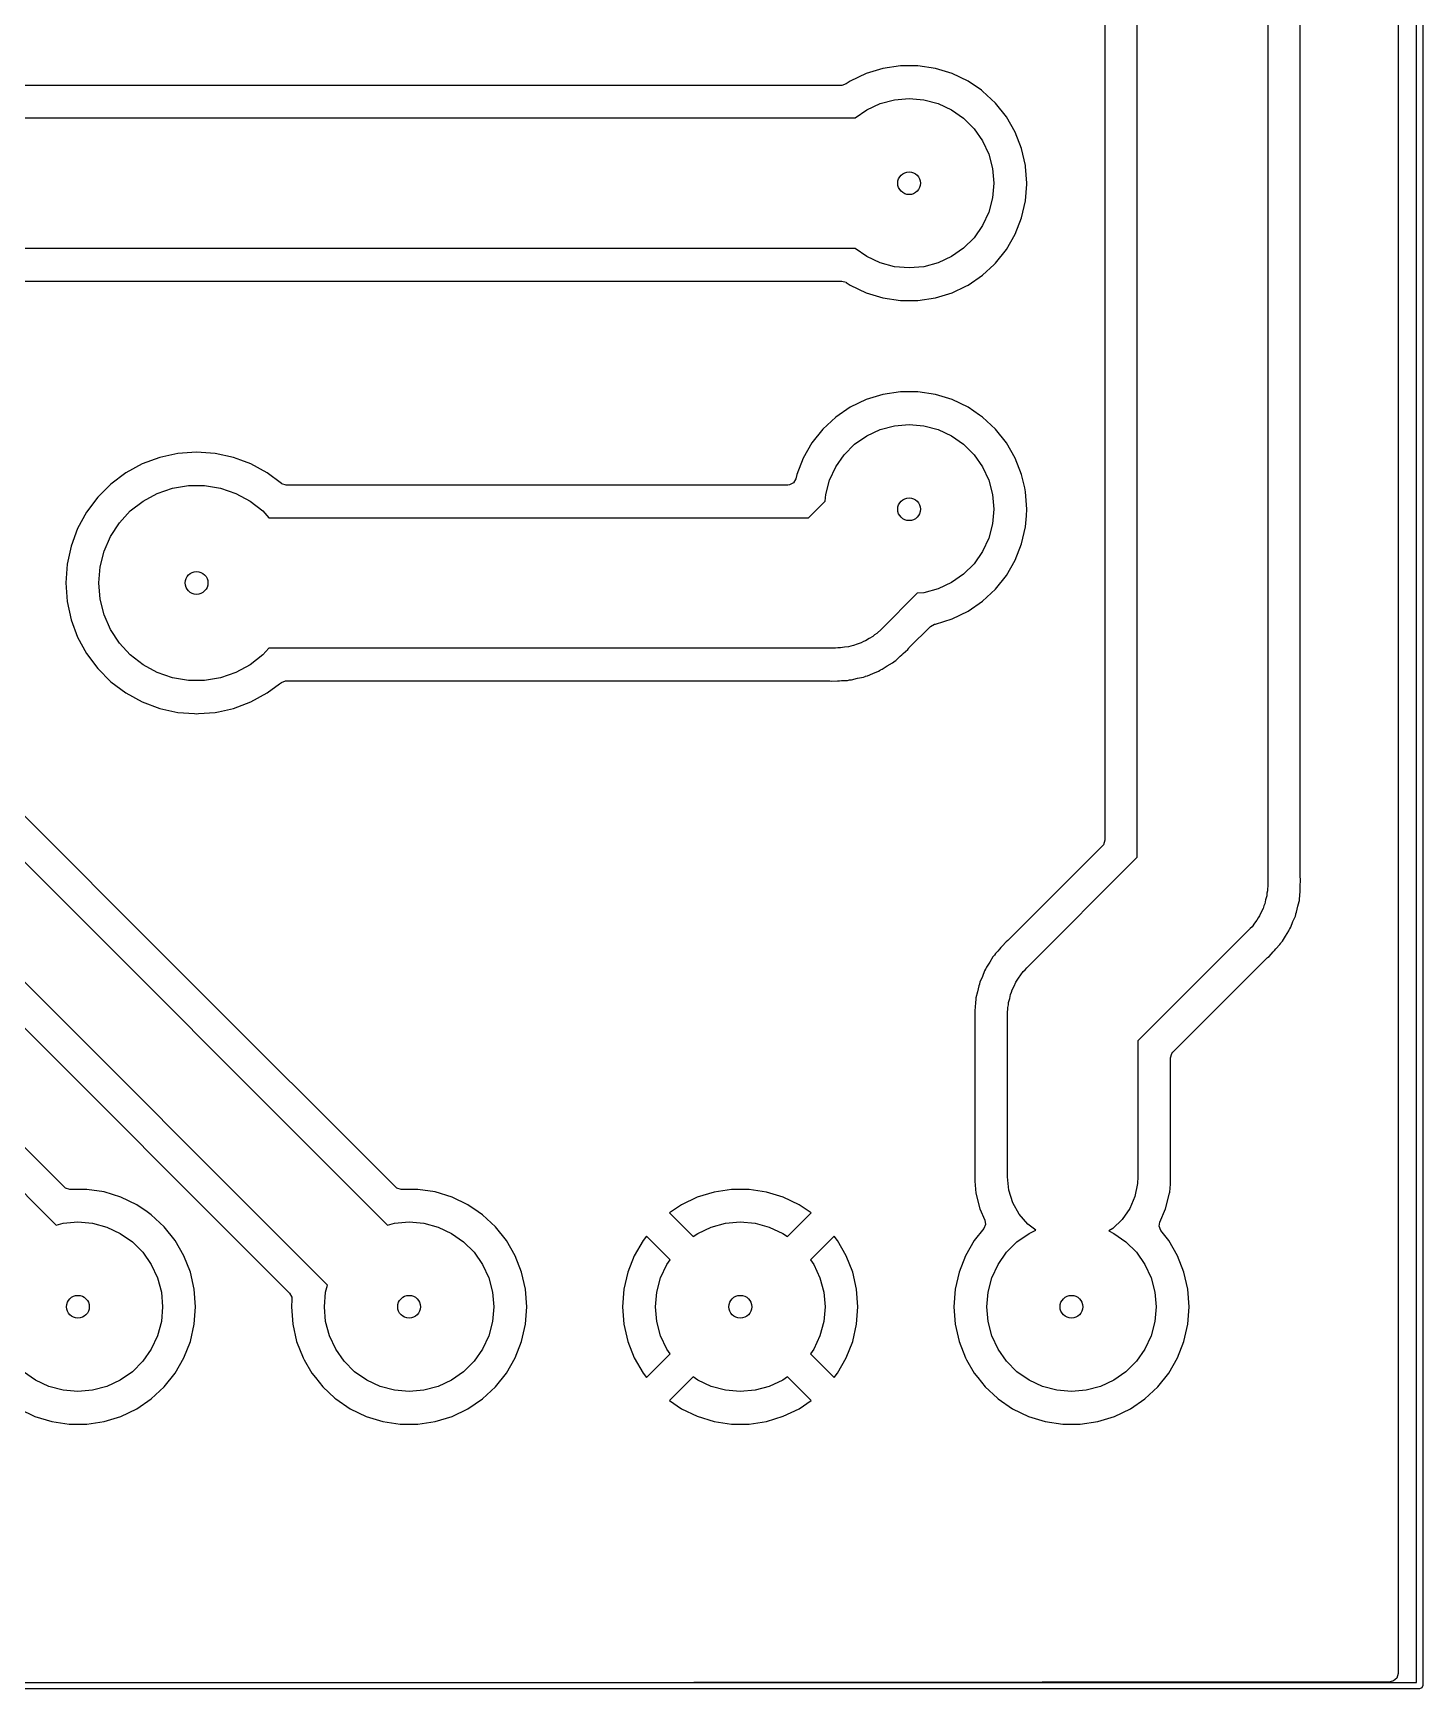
# Model space of a CAD drawing. Extents: x 132 to 232, y -86 to -36.
# Drawn here: x 210.81 to 232.13, y -85.61 to -60.22 of the extents above; entities that cross this region are included whole.
import ezdxf

# ---------------------------------------------------------------- set-up
doc = ezdxf.new("R2010")
doc.units = 0
doc.layers.add('BLACK', color=7, linetype='CONTINUOUS')

msp = doc.modelspace()

# ---------------------------------------------------------------- linework, layer by layer
at = {"layer": 'BLACK', "linetype": 'CONTINUOUS'}
for p, q in [((232.03, -85.51), (232.03, -35.61)), ((232.13, -35.56), (232.13, -85.56)), ((231.75, -35.874), (231.75, -85.3761)), ((229.75, -51.73), (229.75, -73.27)), ((230.25, -73.173), (230.25, -51.827)), ((227.75, -72.8558), (227.75, -52.1442)), ((227.249, -52.4029), (227.249, -72.5971)), ((223.59, -60.8393), (223.347, -60.9563)), ((223.848, -60.7597), (223.59, -60.8393)), ((224.115, -60.7195), (223.848, -60.7597)), ((223.848, -60.7597), (223.848, -60.7597)), ((224.385, -60.7195), (224.115, -60.7195)), ((224.115, -60.7195), (224.115, -60.7195)), ((224.652, -60.7597), (224.385, -60.7195)), ((224.385, -60.7195), (224.385, -60.7195)), ((224.91, -60.8393), (224.652, -60.7597)), ((224.652, -60.7597), (224.652, -60.7597)), ((225.153, -60.9563), (224.91, -60.8393)), ((224.91, -60.8393), (224.91, -60.8393)), ((223.216, -61.0195), (205.577, -61.0195)), ((223.22, -61.0195), (223.216, -61.0195)), ((223.286, -60.998), (223.22, -61.0195)), ((223.347, -60.9563), (223.286, -60.998)), ((223.347, -60.9563), (223.347, -60.9563)), ((225.358, -61.0959), (225.153, -60.9563)), ((225.153, -60.9563), (225.153, -60.9563)), ((225.153, -60.9563), (225.153, -60.9563)), ((225.153, -60.9563), (225.153, -60.9563)), ((225.376, -61.1084), (225.358, -61.0959)), ((225.574, -61.2919), (225.376, -61.1084)), ((223.42, -61.52), (223.6, -61.3942)), ((223.6, -61.3942), (223.805, -61.2984)), ((223.805, -61.2984), (224.024, -61.2397)), ((224.024, -61.2397), (224.25, -61.22)), ((224.25, -61.22), (224.476, -61.2397)), ((224.476, -61.2397), (224.695, -61.2984)), ((224.695, -61.2984), (224.9, -61.3942)), ((224.9, -61.3942), (225.086, -61.5241)), ((225.742, -61.5029), (225.574, -61.2919)), ((225.574, -61.2919), (225.574, -61.2919)), ((225.574, -61.2919), (225.574, -61.2919)), ((205.48, -61.52), (223.42, -61.52)), ((225.086, -61.5241), (225.246, -61.6844)), ((225.246, -61.6844), (225.376, -61.87)), ((225.877, -61.7366), (225.742, -61.5029)), ((225.376, -61.87), (225.472, -62.0754)), ((225.975, -61.9878), (225.877, -61.7366)), ((225.472, -62.0754), (225.53, -62.2943)), ((226.035, -62.2509), (225.975, -61.9878)), ((225.53, -62.2943), (225.55, -62.52)), ((226.037, -62.2661), (226.035, -62.2509)), ((226.056, -62.52), (226.037, -62.2661)), ((225.55, -62.52), (225.53, -62.7457)), ((226.035, -62.7891), (226.054, -62.5365)), ((226.054, -62.5365), (226.056, -62.52)), ((226.056, -62.52), (226.056, -62.52)), ((225.472, -62.9646), (225.376, -63.17)), ((225.53, -62.7457), (225.472, -62.9646)), ((225.975, -63.0522), (226.035, -62.7891)), ((225.376, -63.17), (225.246, -63.3556)), ((225.877, -63.3034), (225.975, -63.0522)), ((225.246, -63.3556), (225.086, -63.5159)), ((225.742, -63.5371), (225.877, -63.3034)), ((223.42, -63.52), (205.894, -63.52)), ((223.6, -63.6458), (223.42, -63.52)), ((223.805, -63.7416), (223.6, -63.6458)), ((224.9, -63.6458), (224.695, -63.7416)), ((225.086, -63.5159), (224.9, -63.6458)), ((225.574, -63.7481), (225.742, -63.5371)), ((224.024, -63.8002), (223.805, -63.7416)), ((224.25, -63.82), (224.024, -63.8002)), ((224.476, -63.8002), (224.25, -63.82)), ((224.695, -63.7416), (224.476, -63.8002)), ((225.153, -64.0837), (225.376, -63.9316)), ((225.376, -63.9316), (225.554, -63.7659)), ((225.554, -63.7659), (225.574, -63.7481)), ((225.574, -63.7481), (225.574, -63.7481)), ((225.574, -63.7481), (225.574, -63.7481)), ((206.153, -64.0205), (223.216, -64.0205)), ((223.216, -64.0205), (223.283, -64.0402)), ((223.283, -64.0402), (223.286, -64.042)), ((223.286, -64.042), (223.347, -64.0837)), ((223.347, -64.0837), (223.59, -64.2007)), ((223.59, -64.2007), (223.848, -64.2803)), ((224.652, -64.2803), (224.91, -64.2007)), ((224.91, -64.2007), (225.119, -64.1)), ((225.119, -64.1), (225.153, -64.0837)), ((225.153, -64.0837), (225.153, -64.0837)), ((225.153, -64.0837), (225.153, -64.0837)), ((223.848, -64.2803), (223.848, -64.2803)), ((223.848, -64.2803), (223.848, -64.2803)), ((223.848, -64.2803), (224.115, -64.3205)), ((224.115, -64.3205), (224.115, -64.3205)), ((224.115, -64.3205), (224.115, -64.3205)), ((224.115, -64.3205), (224.115, -64.3205)), ((224.115, -64.3205), (224.385, -64.3205)), ((224.385, -64.3205), (224.652, -64.2803)), ((224.385, -64.3205), (224.385, -64.3205)), ((224.385, -64.3205), (224.385, -64.3205)), ((224.652, -64.2803), (224.652, -64.2803)), ((224.652, -64.2803), (224.652, -64.2803)), ((223.848, -65.7597), (223.59, -65.8393)), ((224.115, -65.7195), (223.848, -65.7597)), ((223.848, -65.7597), (223.848, -65.7597)), ((224.385, -65.7195), (224.115, -65.7195)), ((224.115, -65.7195), (224.115, -65.7195)), ((224.652, -65.7597), (224.385, -65.7195)), ((224.385, -65.7195), (224.385, -65.7195)), ((224.91, -65.8393), (224.652, -65.7597)), ((224.652, -65.7597), (224.652, -65.7597)), ((223.347, -65.9563), (223.124, -66.1084)), ((223.59, -65.8393), (223.347, -65.9563)), ((225.153, -65.9563), (224.91, -65.8393)), ((224.91, -65.8393), (224.91, -65.8393)), ((225.331, -66.0777), (225.153, -65.9563)), ((225.153, -65.9563), (225.153, -65.9563)), ((225.153, -65.9563), (225.153, -65.9563)), ((225.153, -65.9563), (225.153, -65.9563)), ((223.124, -66.1084), (222.926, -66.2919)), ((223.805, -66.2984), (224.024, -66.2398)), ((224.024, -66.2398), (224.25, -66.22)), ((224.25, -66.22), (224.476, -66.2398)), ((224.476, -66.2398), (224.695, -66.2984)), ((225.376, -66.1084), (225.331, -66.0777)), ((225.574, -66.2919), (225.376, -66.1084)), ((222.758, -66.5029), (222.623, -66.7366)), ((222.926, -66.2919), (222.758, -66.5029)), ((223.254, -66.6844), (223.414, -66.5241)), ((223.414, -66.5241), (223.6, -66.3942)), ((223.6, -66.3942), (223.805, -66.2984)), ((224.695, -66.2984), (224.9, -66.3942)), ((224.9, -66.3942), (225.086, -66.5241)), ((225.086, -66.5241), (225.246, -66.6844)), ((225.742, -66.5029), (225.574, -66.2919)), ((225.574, -66.2919), (225.574, -66.2919)), ((225.574, -66.2919), (225.574, -66.2919)), ((225.877, -66.7366), (225.742, -66.5029)), ((212.755, -66.7256), (212.487, -66.8256)), ((213.035, -66.6648), (212.755, -66.7256)), ((213.32, -66.6444), (213.035, -66.6648)), ((213.605, -66.6648), (213.32, -66.6444)), ((213.32, -66.6444), (213.32, -66.6444)), ((213.885, -66.7256), (213.605, -66.6648)), ((214.001, -66.7688), (213.885, -66.7256)), ((213.885, -66.7256), (213.885, -66.7256)), ((213.885, -66.7256), (213.885, -66.7256)), ((214.153, -66.8256), (214.001, -66.7688)), ((222.623, -66.7366), (222.525, -66.9878)), ((222.623, -66.7366), (222.623, -66.7366)), ((223.124, -66.87), (223.254, -66.6844)), ((225.246, -66.6844), (225.376, -66.87)), ((225.975, -66.9878), (225.877, -66.7366)), ((212.236, -66.9628), (212.007, -67.1343)), ((212.487, -66.8256), (212.236, -66.9628)), ((212.236, -66.9628), (212.236, -66.9628)), ((214.404, -66.9628), (214.153, -66.8256)), ((214.153, -66.8256), (214.153, -66.8256)), ((214.621, -67.1248), (214.404, -66.9628)), ((214.404, -66.9628), (214.404, -66.9628)), ((222.525, -66.9878), (222.51, -67.0531)), ((222.525, -66.9878), (222.525, -66.9878)), ((223.028, -67.0754), (223.124, -66.87)), ((225.376, -66.87), (225.472, -67.0754)), ((226.022, -67.1931), (225.975, -66.9878)), ((212.007, -67.1343), (211.804, -67.3366)), ((212.007, -67.1343), (212.007, -67.1343)), ((212.5, -67.3942), (212.717, -67.2763)), ((212.717, -67.2763), (212.952, -67.1959)), ((212.952, -67.1959), (213.196, -67.1551)), ((213.196, -67.1551), (213.444, -67.1551)), ((213.444, -67.1551), (213.688, -67.1959)), ((213.688, -67.1959), (213.923, -67.2763)), ((213.923, -67.2763), (214.14, -67.3942)), ((214.628, -67.1298), (214.621, -67.1248)), ((214.695, -67.1495), (214.628, -67.1298)), ((222.389, -67.1495), (214.695, -67.1495)), ((222.414, -67.1469), (222.389, -67.1495)), ((222.476, -67.1141), (222.414, -67.1469)), ((222.51, -67.0531), (222.476, -67.1141)), ((222.97, -67.2943), (223.028, -67.0754)), ((225.472, -67.0754), (225.53, -67.2943)), ((226.035, -67.2509), (226.022, -67.1931)), ((226.056, -67.52), (226.035, -67.2509)), ((211.804, -67.3366), (211.633, -67.5657)), ((211.804, -67.3366), (211.804, -67.3366)), ((212.304, -67.5464), (212.5, -67.3942)), ((214.14, -67.3942), (214.336, -67.5464)), ((222.706, -67.65), (222.961, -67.3948)), ((222.961, -67.3948), (222.97, -67.2943)), ((225.53, -67.2943), (225.55, -67.52)), ((225.55, -67.52), (225.53, -67.7457)), ((226.048, -67.6221), (226.056, -67.52)), ((226.056, -67.52), (226.056, -67.52)), ((211.633, -67.5657), (211.496, -67.8168)), ((211.633, -67.5657), (211.633, -67.5657)), ((212.001, -67.9361), (212.136, -67.7287)), ((212.136, -67.7287), (212.304, -67.5464)), ((214.336, -67.5464), (214.431, -67.65)), ((214.431, -67.65), (222.706, -67.65)), ((225.53, -67.7457), (225.472, -67.9646)), ((225.975, -68.0522), (226.035, -67.7891)), ((226.035, -67.7891), (226.048, -67.6221)), ((211.496, -67.8168), (211.396, -68.085)), ((211.901, -68.163), (212.001, -67.9361)), ((225.472, -67.9646), (225.376, -68.17)), ((211.396, -68.085), (211.335, -68.3646)), ((211.84, -68.4031), (211.901, -68.163)), ((225.376, -68.17), (225.246, -68.3556)), ((225.877, -68.3034), (225.975, -68.0522)), ((211.335, -68.3646), (211.314, -68.65)), ((211.82, -68.65), (211.84, -68.4031)), ((225.086, -68.5159), (224.9, -68.6458)), ((225.246, -68.3556), (225.086, -68.5159)), ((225.574, -68.7481), (225.742, -68.5371)), ((225.742, -68.5371), (225.877, -68.3034)), ((211.314, -68.65), (211.314, -68.65)), ((211.314, -68.65), (211.335, -68.9354)), ((211.84, -68.8969), (211.82, -68.65)), ((224.375, -68.809), (223.827, -69.3571)), ((224.476, -68.8002), (224.375, -68.809)), ((224.695, -68.7416), (224.476, -68.8002)), ((224.9, -68.6458), (224.695, -68.7416)), ((225.376, -68.9316), (225.574, -68.7481)), ((211.335, -68.9354), (211.396, -69.215)), ((211.901, -69.137), (211.84, -68.8969)), ((225.153, -69.0837), (225.376, -68.9316)), ((211.396, -69.215), (211.396, -69.215)), ((211.396, -69.215), (211.396, -69.215)), ((211.396, -69.215), (211.496, -69.4832)), ((212.001, -69.3639), (211.901, -69.137)), ((224.25, -69.6424), (224.576, -69.3162)), ((224.576, -69.3162), (224.637, -69.2828)), ((224.637, -69.2828), (224.645, -69.2813)), ((224.645, -69.2813), (224.652, -69.2803)), ((224.652, -69.2803), (224.91, -69.2007)), ((224.91, -69.2007), (225.153, -69.0837)), ((211.496, -69.4832), (211.496, -69.4832)), ((211.496, -69.4832), (211.633, -69.7343)), ((212.136, -69.5713), (212.001, -69.3639)), ((212.304, -69.7536), (212.136, -69.5713)), ((223.514, -69.569), (223.454, -69.5879)), ((223.548, -69.5505), (223.514, -69.569)), ((223.583, -69.5364), (223.548, -69.5505)), ((223.636, -69.5015), (223.583, -69.5364)), ((223.691, -69.4708), (223.636, -69.5015)), ((223.72, -69.446), (223.691, -69.4708)), ((223.752, -69.425), (223.72, -69.446)), ((223.827, -69.3571), (223.752, -69.425)), ((211.633, -69.7343), (211.633, -69.7343)), ((211.633, -69.7343), (211.804, -69.9634)), ((212.5, -69.9057), (212.304, -69.7536)), ((214.336, -69.7536), (214.14, -69.9057)), ((214.431, -69.65), (214.336, -69.7536)), ((223.12, -69.65), (214.431, -69.65)), ((223.158, -69.6461), (223.12, -69.65)), ((223.196, -69.6471), (223.158, -69.6461)), ((223.258, -69.6359), (223.196, -69.6471)), ((223.321, -69.6295), (223.258, -69.6359)), ((223.358, -69.6181), (223.321, -69.6295)), ((223.395, -69.6114), (223.358, -69.6181)), ((223.454, -69.5879), (223.395, -69.6114)), ((224.045, -69.8382), (224.113, -69.775)), ((224.113, -69.775), (224.137, -69.7549)), ((224.137, -69.7549), (224.159, -69.7329)), ((224.159, -69.7329), (224.228, -69.6697)), ((224.228, -69.6697), (224.245, -69.6482)), ((224.245, -69.6482), (224.25, -69.6424)), ((211.804, -69.9634), (211.804, -69.9634)), ((211.804, -69.9634), (212.007, -70.1657)), ((212.717, -70.0237), (212.5, -69.9057)), ((212.952, -70.1041), (212.717, -70.0237)), ((213.923, -70.0237), (213.688, -70.1041)), ((214.14, -69.9057), (213.923, -70.0237)), ((223.582, -70.0808), (223.609, -70.0741)), ((223.609, -70.0741), (223.694, -70.0366)), ((223.694, -70.0366), (223.781, -70.0027)), ((223.781, -70.0027), (223.805, -69.9887)), ((223.805, -69.9887), (223.812, -69.9851)), ((223.812, -69.9851), (223.837, -69.9742)), ((223.837, -69.9742), (223.915, -69.9231)), ((223.915, -69.9231), (223.995, -69.8754)), ((223.995, -69.8754), (224.016, -69.8577)), ((224.016, -69.8577), (224.022, -69.8531)), ((224.022, -69.8531), (224.045, -69.8382)), ((212.007, -70.1657), (212.007, -70.1657)), ((212.007, -70.1657), (212.236, -70.3372)), ((213.196, -70.1449), (212.952, -70.1041)), ((213.444, -70.1449), (213.196, -70.1449)), ((213.688, -70.1041), (213.444, -70.1449)), ((214.404, -70.3372), (214.594, -70.1953)), ((214.594, -70.1953), (214.621, -70.1752)), ((214.621, -70.1752), (214.686, -70.1508)), ((214.686, -70.1508), (214.695, -70.1505)), ((214.695, -70.1505), (223.023, -70.1505)), ((223.023, -70.1505), (223.031, -70.151)), ((223.031, -70.151), (223.058, -70.1544)), ((223.058, -70.1544), (223.151, -70.1505)), ((223.151, -70.1505), (223.182, -70.1505)), ((223.182, -70.1505), (223.213, -70.1479)), ((223.213, -70.1479), (223.306, -70.1441)), ((223.306, -70.1441), (223.333, -70.1385)), ((223.333, -70.1385), (223.341, -70.1374)), ((223.341, -70.1374), (223.368, -70.1351)), ((223.368, -70.1351), (223.458, -70.1122)), ((223.368, -70.1351), (223.368, -70.1351)), ((223.368, -70.1351), (223.368, -70.1351)), ((223.368, -70.1351), (223.368, -70.1351)), ((223.458, -70.1122), (223.55, -70.093)), ((223.55, -70.093), (223.575, -70.0831)), ((223.575, -70.0831), (223.582, -70.0808)), ((212.236, -70.3372), (212.236, -70.3372)), ((212.236, -70.3372), (212.487, -70.4744)), ((212.487, -70.4744), (212.487, -70.4744)), ((212.487, -70.4744), (212.487, -70.4744)), ((212.487, -70.4744), (212.487, -70.4744)), ((212.487, -70.4744), (212.755, -70.5744)), ((212.755, -70.5744), (212.755, -70.5744)), ((212.755, -70.5744), (212.755, -70.5744)), ((212.755, -70.5744), (213.035, -70.6352)), ((213.655, -70.6243), (213.885, -70.5744)), ((213.885, -70.5744), (214.153, -70.4744)), ((213.885, -70.5744), (213.885, -70.5744)), ((213.885, -70.5744), (213.885, -70.5744)), ((214.153, -70.4744), (214.404, -70.3372)), ((213.035, -70.6352), (213.035, -70.6352)), ((213.035, -70.6352), (213.035, -70.6352)), ((213.035, -70.6352), (213.288, -70.6533)), ((213.288, -70.6533), (213.32, -70.6556)), ((213.32, -70.6556), (213.349, -70.6536)), ((213.32, -70.6556), (213.32, -70.6556)), ((213.32, -70.6556), (213.32, -70.6556)), ((213.349, -70.6536), (213.605, -70.6352)), ((213.605, -70.6352), (213.655, -70.6243)), ((213.163, -74.706), (209.913, -71.4563)), ((209.54, -71.7904), (216.248, -78.4983)), ((227.249, -72.5971), (227.23, -72.6641)), ((227.213, -72.6848), (225.768, -74.1304)), ((226.053, -74.5529), (227.75, -72.8558)), ((227.23, -72.6641), (227.213, -72.6848)), ((215.328, -79.4176), (208.811, -72.9)), ((229.745, -73.3712), (229.737, -73.4085)), ((229.75, -73.27), (229.745, -73.3712)), ((230.244, -73.4562), (230.248, -73.363)), ((230.248, -73.363), (230.25, -73.3321)), ((230.251, -73.1807), (230.25, -73.173)), ((230.25, -73.301), (230.254, -73.2078)), ((230.25, -73.3321), (230.25, -73.301)), ((230.254, -73.2078), (230.251, -73.1807)), ((211.29, -77.9132), (206.989, -73.6122)), ((208.64, -73.4368), (214.747, -79.5437)), ((229.689, -73.6043), (229.679, -73.641)), ((229.704, -73.5694), (229.689, -73.6043)), ((229.717, -73.5073), (229.704, -73.5694)), ((229.734, -73.4464), (229.717, -73.5073)), ((229.737, -73.4085), (229.734, -73.4464)), ((230.193, -73.6996), (230.212, -73.6083)), ((230.212, -73.6083), (230.231, -73.5343)), ((230.231, -73.5343), (230.235, -73.5178)), ((230.235, -73.5178), (230.237, -73.4906)), ((230.235, -73.5178), (230.235, -73.5178)), ((230.235, -73.5178), (230.235, -73.5178)), ((230.235, -73.5178), (230.235, -73.5178)), ((230.237, -73.4906), (230.238, -73.483)), ((230.238, -73.483), (230.244, -73.4562)), ((206.46, -73.7904), (211.168, -78.4983)), ((229.545, -73.8694), (229.509, -73.9214)), ((229.585, -73.8203), (229.545, -73.8694)), ((229.603, -73.7865), (229.585, -73.8203)), ((229.624, -73.7553), (229.603, -73.7865)), ((229.649, -73.6971), (229.624, -73.7553)), ((229.679, -73.641), (229.649, -73.6971)), ((230.103, -73.9313), (230.137, -73.8443)), ((230.137, -73.8443), (230.174, -73.7589)), ((230.174, -73.7589), (230.181, -73.7324)), ((230.181, -73.7324), (230.183, -73.7251)), ((230.183, -73.7251), (230.193, -73.6996)), ((225.762, -74.1355), (225.74, -74.1523)), ((225.768, -74.1304), (225.762, -74.1355)), ((229.457, -73.9771), (227.76, -75.6742)), ((229.481, -73.9476), (229.457, -73.9771)), ((229.509, -73.9214), (229.481, -73.9476)), ((229.975, -74.1449), (230.023, -74.0647)), ((230.023, -74.0647), (230.074, -73.9866)), ((230.074, -73.9866), (230.085, -73.9616)), ((230.085, -73.9616), (230.089, -73.9548)), ((230.089, -73.9548), (230.103, -73.9313)), ((225.535, -74.3851), (225.487, -74.4653)), ((225.552, -74.3642), (225.535, -74.3851)), ((225.557, -74.3581), (225.552, -74.3642)), ((225.572, -74.3352), (225.557, -74.3581)), ((225.608, -74.2965), (225.572, -74.3352)), ((225.635, -74.2666), (225.608, -74.2965)), ((225.655, -74.2429), (225.635, -74.2666)), ((225.677, -74.2209), (225.655, -74.2429)), ((225.655, -74.2429), (225.655, -74.2429)), ((225.74, -74.1523), (225.677, -74.2209)), ((229.742, -74.3996), (229.748, -74.3945)), ((229.748, -74.3945), (229.77, -74.3777)), ((229.77, -74.3777), (229.833, -74.3091)), ((229.833, -74.3091), (229.855, -74.2871)), ((229.855, -74.2871), (229.875, -74.2634)), ((229.875, -74.2634), (229.938, -74.1948)), ((229.938, -74.1948), (229.953, -74.1719)), ((229.953, -74.1719), (229.958, -74.1658)), ((229.958, -74.1658), (229.975, -74.1449)), ((225.407, -74.5987), (225.373, -74.6857)), ((225.421, -74.5752), (225.407, -74.5987)), ((225.407, -74.5987), (225.407, -74.5987)), ((225.425, -74.5684), (225.421, -74.5752)), ((225.436, -74.5434), (225.425, -74.5684)), ((225.487, -74.4653), (225.436, -74.5434)), ((225.436, -74.5434), (225.436, -74.5434)), ((225.965, -74.6606), (226.001, -74.6086)), ((226.001, -74.6086), (226.029, -74.5824)), ((226.029, -74.5824), (226.053, -74.5529)), ((228.297, -75.8452), (229.742, -74.3996)), ((216.37, -77.9132), (213.163, -74.706)), ((225.317, -74.8304), (225.298, -74.9217)), ((225.327, -74.8049), (225.317, -74.8304)), ((225.317, -74.8304), (225.317, -74.8304)), ((225.329, -74.7976), (225.327, -74.8049)), ((225.336, -74.7711), (225.329, -74.7976)), ((225.373, -74.6857), (225.336, -74.7711)), ((225.821, -74.9257), (225.831, -74.889)), ((225.831, -74.889), (225.861, -74.8329)), ((225.861, -74.8329), (225.886, -74.7747)), ((225.886, -74.7747), (225.907, -74.7434)), ((225.907, -74.7434), (225.925, -74.7097)), ((225.925, -74.7097), (225.965, -74.6606)), ((225.266, -75.0738), (225.262, -75.167)), ((225.272, -75.047), (225.266, -75.0737)), ((225.266, -75.0737), (225.266, -75.0738)), ((225.273, -75.0394), (225.272, -75.047)), ((225.275, -75.0122), (225.273, -75.0394)), ((225.298, -74.9217), (225.275, -75.0122)), ((225.275, -75.0122), (225.275, -75.0122)), ((225.76, -75.26), (225.765, -75.1588)), ((225.765, -75.1588), (225.773, -75.1215)), ((225.773, -75.1215), (225.776, -75.0836)), ((225.776, -75.0836), (225.793, -75.0227)), ((225.793, -75.0227), (225.806, -74.9606)), ((225.806, -74.9606), (225.821, -74.9257)), ((225.26, -75.229), (225.256, -75.3222)), ((225.256, -75.3222), (225.256, -75.3222)), ((225.256, -75.3222), (225.259, -75.3493)), ((225.259, -75.3493), (225.26, -75.357)), ((225.262, -75.167), (225.26, -75.1979)), ((225.26, -75.1979), (225.26, -75.229)), ((225.26, -75.357), (225.26, -77.8221)), ((225.76, -77.76), (225.76, -75.26)), ((227.76, -75.6742), (227.76, -77.76)), ((228.26, -75.9329), (228.28, -75.8658)), ((228.28, -75.8658), (228.297, -75.8452)), ((228.26, -77.8221), (228.26, -75.9329)), ((211.311, -77.9298), (211.29, -77.9132)), ((211.378, -77.9495), (211.311, -77.9298)), ((211.635, -77.9495), (211.378, -77.9495)), ((211.902, -77.9897), (211.635, -77.9495)), ((211.635, -77.9495), (211.635, -77.9495)), ((216.391, -77.9298), (216.37, -77.9132)), ((216.458, -77.9495), (216.391, -77.9298)), ((216.715, -77.9495), (216.458, -77.9495)), ((216.982, -77.9897), (216.715, -77.9495)), ((216.715, -77.9495), (216.715, -77.9495)), ((221.525, -77.95), (221.258, -77.9902)), ((221.795, -77.95), (221.525, -77.95)), ((222.062, -77.9902), (221.795, -77.95)), ((225.26, -77.8221), (225.275, -78.0078)), ((225.78, -77.9613), (225.76, -77.76)), ((227.755, -77.8612), (227.714, -78.0594)), ((227.76, -77.76), (227.755, -77.8612)), ((228.247, -77.9902), (228.257, -77.8677)), ((228.257, -77.8677), (228.26, -77.8221)), ((212.16, -78.0693), (211.902, -77.9897)), ((211.902, -77.9897), (211.902, -77.9897)), ((212.403, -78.1863), (212.16, -78.0693)), ((212.16, -78.0693), (212.16, -78.0693)), ((212.56, -78.2937), (212.403, -78.1863)), ((212.403, -78.1863), (212.403, -78.1863)), ((212.403, -78.1863), (212.403, -78.1863)), ((212.403, -78.1863), (212.403, -78.1863)), ((217.24, -78.0693), (216.982, -77.9897)), ((216.982, -77.9897), (216.982, -77.9897)), ((217.483, -78.1863), (217.24, -78.0693)), ((217.24, -78.0693), (217.24, -78.0693)), ((217.64, -78.2937), (217.483, -78.1863)), ((217.483, -78.1863), (217.483, -78.1863)), ((217.483, -78.1863), (217.483, -78.1863)), ((217.483, -78.1863), (217.483, -78.1863)), ((220.757, -78.1868), (220.575, -78.3113)), ((221.001, -78.0697), (220.757, -78.1868)), ((220.757, -78.1868), (220.757, -78.1868)), ((221.258, -77.9902), (221.001, -78.0697)), ((221.258, -77.9902), (221.258, -77.9902)), ((222.319, -78.0697), (222.062, -77.9902)), ((222.062, -77.9902), (222.062, -77.9902)), ((222.563, -78.1868), (222.319, -78.0697)), ((222.319, -78.0697), (222.319, -78.0697)), ((222.745, -78.3113), (222.563, -78.1868)), ((222.563, -78.1868), (222.563, -78.1868)), ((225.275, -78.0078), (225.275, -78.0078)), ((225.275, -78.0078), (225.336, -78.2489)), ((225.841, -78.1544), (225.78, -77.9613)), ((225.939, -78.3313), (225.841, -78.1544)), ((227.714, -78.0594), (227.634, -78.2453)), ((228.184, -78.2489), (228.245, -78.0078)), ((228.245, -78.0078), (228.247, -77.9902)), ((211.274, -78.4697), (211.5, -78.45)), ((211.5, -78.45), (211.726, -78.4697)), ((212.626, -78.3384), (212.56, -78.2937)), ((212.824, -78.5219), (212.626, -78.3384)), ((216.354, -78.4697), (216.58, -78.45)), ((216.58, -78.45), (216.806, -78.4697)), ((217.706, -78.3384), (217.64, -78.2937)), ((217.904, -78.5219), (217.706, -78.3384)), ((220.575, -78.3113), (220.938, -78.6745)), ((221.434, -78.4697), (221.66, -78.45)), ((221.66, -78.45), (221.886, -78.4697)), ((222.382, -78.6745), (222.745, -78.3113)), ((225.336, -78.2489), (225.336, -78.2489)), ((225.336, -78.2489), (225.412, -78.4216)), ((225.412, -78.4216), (225.421, -78.4909)), ((226.071, -78.4848), (225.939, -78.3313)), ((227.519, -78.4114), (227.372, -78.5508)), ((227.634, -78.2453), (227.519, -78.4114)), ((228.084, -78.5164), (228.094, -78.4539)), ((228.094, -78.4539), (228.184, -78.2489)), ((211.168, -78.4983), (211.274, -78.4697)), ((211.726, -78.4697), (211.945, -78.5284)), ((211.945, -78.5284), (212.15, -78.6242)), ((212.15, -78.6242), (212.336, -78.7541)), ((212.992, -78.7329), (212.824, -78.5219)), ((212.824, -78.5219), (212.824, -78.5219)), ((212.824, -78.5219), (212.824, -78.5219)), ((216.248, -78.4983), (216.354, -78.4697)), ((216.806, -78.4697), (217.025, -78.5284)), ((217.025, -78.5284), (217.23, -78.6242)), ((217.23, -78.6242), (217.416, -78.7541)), ((218.072, -78.7329), (217.904, -78.5219)), ((217.904, -78.5219), (217.904, -78.5219)), ((217.904, -78.5219), (217.904, -78.5219)), ((220.222, -78.6658), (220.169, -78.7332)), ((220.585, -79.0281), (220.222, -78.6658)), ((220.938, -78.6745), (221.01, -78.6242)), ((221.01, -78.6242), (221.215, -78.5284)), ((221.215, -78.5284), (221.434, -78.4697)), ((221.886, -78.4697), (222.105, -78.5284)), ((222.105, -78.5284), (222.31, -78.6242)), ((222.31, -78.6242), (222.382, -78.6745)), ((223.098, -78.6658), (222.735, -79.0281)), ((223.151, -78.7332), (223.098, -78.6658)), ((225.395, -78.5487), (225.248, -78.7329)), ((225.421, -78.4909), (225.395, -78.5487)), ((225.904, -78.7541), (226.09, -78.6242)), ((226.191, -78.5773), (226.071, -78.4848)), ((226.09, -78.6242), (226.191, -78.5773)), ((227.372, -78.5508), (227.312, -78.588)), ((227.312, -78.588), (227.39, -78.6242)), ((227.39, -78.6242), (227.576, -78.7541)), ((228.111, -78.5811), (228.084, -78.5164)), ((228.232, -78.7329), (228.111, -78.5811)), ((212.336, -78.7541), (212.496, -78.9144)), ((212.496, -78.9144), (212.626, -79.1)), ((213.127, -78.9666), (212.992, -78.7329)), ((213.225, -79.2178), (213.127, -78.9666)), ((217.416, -78.7541), (217.576, -78.9144)), ((217.576, -78.9144), (217.706, -79.1)), ((218.207, -78.9666), (218.072, -78.7329)), ((218.305, -79.2178), (218.207, -78.9666)), ((220.034, -78.9668), (219.935, -79.2179)), ((220.169, -78.7332), (220.034, -78.9668)), ((223.286, -78.9668), (223.151, -78.7332)), ((223.385, -79.2179), (223.286, -78.9668)), ((223.286, -78.9668), (223.286, -78.9668)), ((225.113, -78.9666), (225.015, -79.2178)), ((225.248, -78.7329), (225.113, -78.9666)), ((225.113, -78.9666), (225.113, -78.9666)), ((225.614, -79.1), (225.744, -78.9144)), ((225.744, -78.9144), (225.904, -78.7541)), ((227.576, -78.7541), (227.736, -78.9144)), ((227.736, -78.9144), (227.866, -79.1)), ((228.367, -78.9666), (228.232, -78.7329)), ((228.465, -79.2178), (228.367, -78.9666)), ((212.626, -79.1), (212.722, -79.3054)), ((213.285, -79.4809), (213.225, -79.2178)), ((217.706, -79.1), (217.802, -79.3054)), ((218.365, -79.4809), (218.305, -79.2178)), ((219.935, -79.218), (219.875, -79.481)), ((219.935, -79.2179), (219.935, -79.218)), ((220.438, -79.3054), (220.534, -79.1)), ((220.534, -79.1), (220.585, -79.0281)), ((222.735, -79.0281), (222.786, -79.1)), ((222.786, -79.1), (222.882, -79.3054)), ((223.385, -79.218), (223.385, -79.2179)), ((223.445, -79.481), (223.385, -79.218)), ((225.015, -79.2178), (224.955, -79.4809)), ((225.015, -79.2178), (225.015, -79.2178)), ((225.518, -79.3054), (225.614, -79.1)), ((227.866, -79.1), (227.962, -79.3054)), ((228.525, -79.4809), (228.465, -79.2178)), ((212.722, -79.3054), (212.78, -79.5243)), ((215.3, -79.5243), (215.328, -79.4176)), ((217.802, -79.3054), (217.86, -79.5243)), ((220.38, -79.5243), (220.438, -79.3054)), ((222.882, -79.3054), (222.94, -79.5243)), ((225.46, -79.5243), (225.518, -79.3054)), ((227.962, -79.3054), (228.02, -79.5243)), ((212.78, -79.5243), (212.8, -79.75)), ((213.285, -79.481), (213.285, -79.4809)), ((213.306, -79.75), (213.285, -79.481)), ((214.747, -79.5437), (214.78, -79.605)), ((214.783, -79.6407), (214.774, -79.75)), ((214.78, -79.605), (214.783, -79.6407)), ((215.28, -79.75), (215.3, -79.5243)), ((217.86, -79.5243), (217.88, -79.75)), ((218.365, -79.481), (218.365, -79.4809)), ((218.386, -79.75), (218.365, -79.481)), ((219.875, -79.481), (219.855, -79.75)), ((219.875, -79.481), (219.875, -79.481)), ((220.36, -79.75), (220.38, -79.5243)), ((222.94, -79.5243), (222.96, -79.75)), ((223.465, -79.75), (223.445, -79.481)), ((223.445, -79.481), (223.445, -79.481)), ((224.955, -79.4809), (224.934, -79.75)), ((225.44, -79.75), (225.46, -79.5243)), ((228.02, -79.5243), (228.04, -79.75)), ((228.525, -79.481), (228.525, -79.4809)), ((228.546, -79.75), (228.525, -79.481)), ((212.78, -79.9757), (212.722, -80.1946)), ((212.8, -79.75), (212.78, -79.9757)), ((213.285, -80.0191), (213.296, -79.8826)), ((213.296, -79.8826), (213.306, -79.75)), ((213.306, -79.75), (213.306, -79.75)), ((214.774, -79.75), (214.774, -79.75)), ((214.774, -79.75), (214.795, -80.0191)), ((215.3, -79.9757), (215.28, -79.75)), ((215.358, -80.1946), (215.3, -79.9757)), ((217.86, -79.9757), (217.802, -80.1946)), ((217.88, -79.75), (217.86, -79.9757)), ((218.365, -80.0191), (218.376, -79.8826)), ((218.376, -79.8826), (218.386, -79.75)), ((218.386, -79.75), (218.386, -79.75)), ((219.855, -79.75), (219.855, -79.75)), ((219.855, -79.75), (219.875, -80.019)), ((220.38, -79.9757), (220.36, -79.75)), ((220.438, -80.1946), (220.38, -79.9757)), ((222.94, -79.9757), (222.882, -80.1946)), ((222.96, -79.75), (222.94, -79.9757)), ((223.445, -80.019), (223.465, -79.75)), ((223.465, -79.75), (223.465, -79.75)), ((224.934, -79.75), (224.934, -79.75)), ((224.934, -79.75), (224.955, -80.0191)), ((225.46, -79.9757), (225.44, -79.75)), ((225.518, -80.1946), (225.46, -79.9757)), ((228.02, -79.9757), (227.962, -80.1946)), ((228.04, -79.75), (228.02, -79.9757)), ((228.525, -80.0191), (228.536, -79.8826)), ((228.536, -79.8826), (228.546, -79.75)), ((228.546, -79.75), (228.546, -79.75)), ((212.722, -80.1946), (212.626, -80.4)), ((213.225, -80.2822), (213.285, -80.0191)), ((214.795, -80.0191), (214.855, -80.2822)), ((215.454, -80.4), (215.358, -80.1946)), ((217.802, -80.1946), (217.706, -80.4)), ((218.305, -80.2822), (218.365, -80.0191)), ((219.875, -80.019), (219.875, -80.019)), ((219.875, -80.019), (219.935, -80.282)), ((220.534, -80.4), (220.438, -80.1946)), ((222.882, -80.1946), (222.786, -80.4)), ((223.385, -80.282), (223.445, -80.019)), ((223.445, -80.019), (223.445, -80.019)), ((224.955, -80.0191), (225.015, -80.2822)), ((225.614, -80.4), (225.518, -80.1946)), ((227.962, -80.1946), (227.866, -80.4)), ((228.465, -80.2822), (228.525, -80.0191)), ((212.626, -80.4), (212.496, -80.5856)), ((213.127, -80.5334), (213.225, -80.2822)), ((214.855, -80.2822), (214.855, -80.2822)), ((214.855, -80.2822), (214.953, -80.5334)), ((215.584, -80.5856), (215.454, -80.4)), ((217.706, -80.4), (217.576, -80.5856)), ((218.207, -80.5334), (218.305, -80.2822)), ((219.935, -80.282), (219.935, -80.2821)), ((219.935, -80.2821), (220.034, -80.5332)), ((220.222, -80.8342), (220.585, -80.4719)), ((220.585, -80.4719), (220.534, -80.4)), ((222.786, -80.4), (222.735, -80.4719)), ((222.735, -80.4719), (223.098, -80.8342)), ((223.286, -80.5332), (223.385, -80.2821)), ((223.385, -80.2821), (223.385, -80.282)), ((225.015, -80.2822), (225.015, -80.2822)), ((225.015, -80.2822), (225.113, -80.5334)), ((225.744, -80.5856), (225.614, -80.4)), ((227.866, -80.4), (227.736, -80.5856)), ((228.367, -80.5334), (228.465, -80.2822)), ((212.496, -80.5856), (212.336, -80.7459)), ((212.992, -80.7671), (213.127, -80.5334)), ((214.953, -80.5334), (214.953, -80.5334)), ((214.953, -80.5334), (214.971, -80.5641)), ((214.971, -80.5641), (215.088, -80.7671)), ((215.744, -80.7459), (215.584, -80.5856)), ((217.576, -80.5856), (217.416, -80.7459)), ((218.072, -80.7671), (218.207, -80.5334)), ((220.034, -80.5332), (220.034, -80.5332)), ((220.034, -80.5332), (220.169, -80.7668)), ((223.151, -80.7668), (223.286, -80.5332)), ((225.113, -80.5334), (225.113, -80.5334)), ((225.113, -80.5334), (225.131, -80.5641)), ((225.131, -80.5641), (225.248, -80.7671)), ((225.904, -80.7459), (225.744, -80.5856)), ((227.736, -80.5856), (227.576, -80.7459)), ((228.232, -80.7671), (228.367, -80.5334)), ((210.85, -80.8758), (210.664, -80.7459)), ((211.055, -80.9716), (210.85, -80.8758)), ((211.274, -81.0302), (211.055, -80.9716)), ((211.945, -80.9716), (211.726, -81.0302)), ((212.15, -80.8758), (211.945, -80.9716)), ((212.336, -80.7459), (212.15, -80.8758)), ((212.626, -81.1616), (212.824, -80.9781)), ((212.824, -80.9781), (212.992, -80.7671)), ((215.088, -80.7671), (215.142, -80.8342)), ((215.142, -80.8342), (215.256, -80.9781)), ((215.256, -80.9781), (215.443, -81.1514)), ((215.93, -80.8758), (215.744, -80.7459)), ((216.135, -80.9716), (215.93, -80.8758)), ((216.354, -81.0302), (216.135, -80.9716)), ((217.025, -80.9716), (216.806, -81.0302)), ((217.23, -80.8758), (217.025, -80.9716)), ((217.416, -80.7459), (217.23, -80.8758)), ((217.706, -81.1616), (217.904, -80.9781)), ((217.904, -80.9781), (218.072, -80.7671)), ((220.169, -80.7668), (220.222, -80.8342)), ((220.222, -80.8342), (220.222, -80.8342)), ((220.938, -80.8255), (220.575, -81.1887)), ((221.01, -80.8758), (220.938, -80.8255)), ((221.215, -80.9716), (221.01, -80.8758)), ((221.434, -81.0302), (221.215, -80.9716)), ((222.105, -80.9716), (221.886, -81.0302)), ((222.31, -80.8758), (222.105, -80.9716)), ((222.382, -80.8255), (222.31, -80.8758)), ((222.745, -81.1887), (222.382, -80.8255)), ((223.098, -80.8341), (223.151, -80.7668)), ((223.098, -80.8342), (223.098, -80.8341)), ((223.151, -80.7668), (223.151, -80.7668)), ((225.248, -80.7671), (225.302, -80.8342)), ((225.302, -80.8342), (225.416, -80.9781)), ((225.416, -80.9781), (225.603, -81.1514)), ((226.09, -80.8758), (225.904, -80.7459)), ((226.295, -80.9716), (226.09, -80.8758)), ((226.514, -81.0302), (226.295, -80.9716)), ((227.185, -80.9716), (226.966, -81.0302)), ((227.39, -80.8758), (227.185, -80.9716)), ((227.576, -80.7459), (227.39, -80.8758)), ((227.866, -81.1616), (228.064, -80.9781)), ((228.064, -80.9781), (228.232, -80.7671)), ((211.5, -81.05), (211.274, -81.0302)), ((211.726, -81.0302), (211.5, -81.05)), ((212.403, -81.3137), (212.626, -81.1616)), ((215.443, -81.1514), (215.454, -81.1616)), ((215.454, -81.1616), (215.677, -81.3137)), ((216.58, -81.05), (216.354, -81.0302)), ((216.806, -81.0302), (216.58, -81.05)), ((217.483, -81.3137), (217.706, -81.1616)), ((220.575, -81.1887), (220.757, -81.3132)), ((221.66, -81.05), (221.434, -81.0302)), ((221.886, -81.0302), (221.66, -81.05)), ((222.563, -81.3132), (222.745, -81.1887)), ((225.603, -81.1514), (225.614, -81.1616)), ((225.614, -81.1616), (225.837, -81.3137)), ((226.74, -81.05), (226.514, -81.0302)), ((226.966, -81.0302), (226.74, -81.05)), ((227.643, -81.3137), (227.866, -81.1616)), ((210.597, -81.3137), (210.84, -81.4307)), ((210.84, -81.4307), (211.098, -81.5103)), ((211.902, -81.5103), (212.16, -81.4307)), ((212.16, -81.4307), (212.403, -81.3137)), ((215.677, -81.3137), (215.92, -81.4307)), ((215.92, -81.4307), (216.178, -81.5103)), ((216.982, -81.5103), (217.24, -81.4307)), ((217.24, -81.4307), (217.483, -81.3137)), ((220.757, -81.3132), (220.757, -81.3132)), ((220.757, -81.3132), (221.001, -81.4303)), ((221.001, -81.4303), (221.001, -81.4303)), ((221.001, -81.4303), (221.258, -81.5098)), ((222.062, -81.5098), (222.319, -81.4303)), ((222.319, -81.4303), (222.563, -81.3132)), ((225.837, -81.3137), (226.08, -81.4307)), ((226.08, -81.4307), (226.338, -81.5103)), ((227.142, -81.5103), (227.4, -81.4307)), ((227.4, -81.4307), (227.643, -81.3137)), ((211.098, -81.5103), (211.098, -81.5103)), ((211.098, -81.5103), (211.098, -81.5103)), ((211.098, -81.5103), (211.365, -81.5505)), ((211.365, -81.5505), (211.365, -81.5505)), ((211.365, -81.5505), (211.365, -81.5505)), ((211.365, -81.5505), (211.365, -81.5505)), ((211.365, -81.5505), (211.635, -81.5505)), ((211.635, -81.5505), (211.902, -81.5103)), ((211.635, -81.5505), (211.635, -81.5505)), ((211.635, -81.5505), (211.635, -81.5505)), ((211.902, -81.5103), (211.902, -81.5103)), ((211.902, -81.5103), (211.902, -81.5103)), ((216.178, -81.5103), (216.178, -81.5103)), ((216.178, -81.5103), (216.178, -81.5103)), ((216.178, -81.5103), (216.445, -81.5505)), ((216.445, -81.5505), (216.445, -81.5505)), ((216.445, -81.5505), (216.445, -81.5505)), ((216.445, -81.5505), (216.445, -81.5505)), ((216.445, -81.5505), (216.715, -81.5505)), ((216.715, -81.5505), (216.982, -81.5103)), ((216.715, -81.5505), (216.715, -81.5505)), ((216.715, -81.5505), (216.715, -81.5505)), ((216.982, -81.5103), (216.982, -81.5103)), ((216.982, -81.5103), (216.982, -81.5103)), ((221.258, -81.5098), (221.258, -81.5098)), ((221.258, -81.5098), (221.525, -81.55)), ((221.525, -81.55), (221.525, -81.55)), ((221.525, -81.55), (221.795, -81.55)), ((221.795, -81.55), (222.062, -81.5098)), ((221.795, -81.55), (221.795, -81.55)), ((222.062, -81.5098), (222.062, -81.5098)), ((226.338, -81.5103), (226.338, -81.5103)), ((226.338, -81.5103), (226.338, -81.5103)), ((226.338, -81.5103), (226.605, -81.5505)), ((226.605, -81.5505), (226.605, -81.5505)), ((226.605, -81.5505), (226.605, -81.5505)), ((226.605, -81.5505), (226.605, -81.5505)), ((226.605, -81.5505), (226.875, -81.5505)), ((226.875, -81.5505), (227.142, -81.5103)), ((226.875, -81.5505), (226.875, -81.5505)), ((226.875, -81.5505), (226.875, -81.5505)), ((227.142, -81.5103), (227.142, -81.5103)), ((227.142, -81.5103), (227.142, -81.5103)), ((131.8, -85.51), (232.03, -85.51)), ((231.626, -85.5001), (179.696, -85.5595)), ((231.678, -85.4889), (231.626, -85.5001)), ((231.73, -85.4432), (231.678, -85.4889)), ((231.75, -85.3761), (231.73, -85.4432)), ((232.13, -85.56), (232.115, -85.5954)), ((232.08, -85.61), (131.75, -85.61)), ((232.115, -85.5954), (232.08, -85.61))]:
    msp.add_line(p, q, dxfattribs=at)
at = {"layer": 'BLACK'}
for centre in [(224.25, -62.52), (224.25, -67.52), (213.32, -68.65), (211.5, -79.75), (216.58, -79.75), (221.66, -79.75), (226.74, -79.75)]:
    msp.add_circle(centre, 0.175, dxfattribs=at)

doc.saveas('drawing.dxf')
